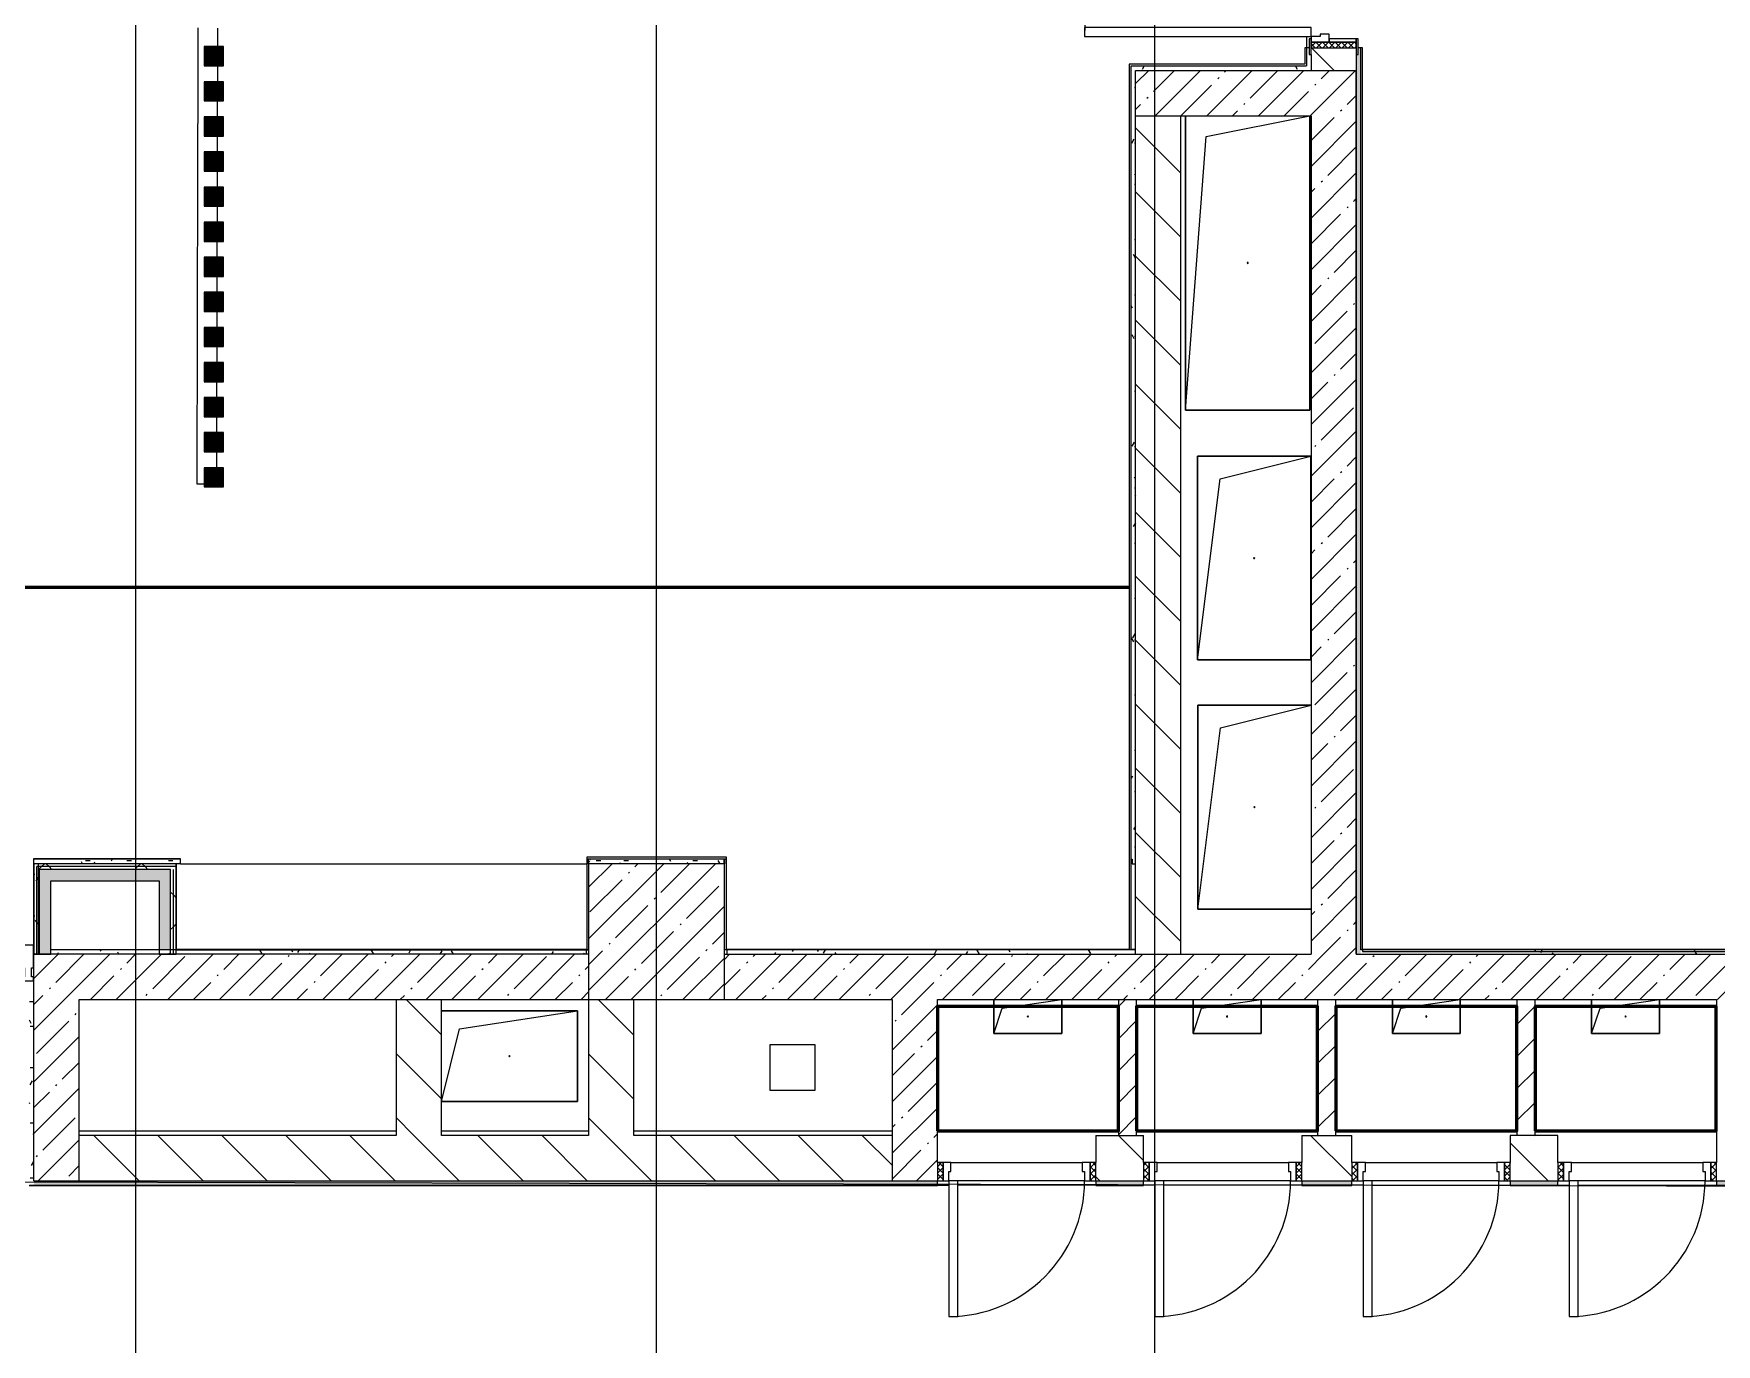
# Model space of a CAD drawing. Header units: millimetres. Extents: x -249154 to 415037, y -45458 to 354837.
# Drawn here: x 51774 to 59205, y 10041 to 15830 of the extents above; entities that cross this region are included whole.
import ezdxf

# ---------------------------------------------------------------- set-up
doc = ezdxf.new("R2010")
doc.units = ezdxf.units.MM
for name, color, linetype, lineweight in [('10.9 ) ЭОМ и СС', 6, 'Continuous', 60), ('8.3) Зашивка для монтажа противпож шторы', 6, 'Continuous', 60), ('A-AREA-BNDY', 7, 'Continuous', 5), ('A-DOOR-2', 7, 'Continuous', 5), ('A-DOOR-FRAM-2', 7, 'Continuous', 5), ('A-FLOR', 7, 'Continuous', 9), ('A-GENM', 7, 'Continuous', 9), ('A-GLAZ-CWMG', 7, 'Continuous', 9), ('A-GLAZ-CWMG-1', 7, 'Continuous', 20), ('A-WALL', 7, 'Continuous', 5), ('I-WALL', 7, 'Continuous', 5), ('S-COLS', 7, 'Continuous', 9), ('S-COLS-1', 7, 'Continuous', 5), ('Оси', 7, 'Continuous', 9)]:
    doc.layers.add(name, color=color, linetype=linetype, lineweight=lineweight)
for name, color, linetype, lineweight, true_color in [('A-DOOR-1', 7, 'Continuous', 5, 0xc0c0c0), ('A-DOOR-FRAM-1', 7, 'Continuous', 5, 0xc0c0c0), ('A-WALL-1', 9, 'Continuous', 5, 0x808080), ('A-WALL-FNSH-1', 9, 'Continuous', 5, 0x808080)]:
    doc.layers.add(name, color=color, linetype=linetype, lineweight=lineweight, true_color=true_color)
pattern_1 = [(45, (64.7, -136.06), (-114.04925, 114.04925), []), (45, (178.75, -136.06), (-114.04925, 114.04925), [201.612, -40.322, 6.706, -33.617])]
pattern_2 = [(135, (64.7, -136.06), (-141.42136, -141.42136), [])]
pattern_3 = [(45, (64.7, -136.06), (-70.71068, 70.71068), [])]
pattern_4 = [(135, (1951.41, 164.685), (-14.14214, -14.14214), []), (225, (1951.41, 164.685), (14.14214, -14.14214), [])]
pattern_5 = [(45, (-171.384, 164.685), (-14.1421, 14.1421), []), (135, (-171.384, 164.685), (-14.1421, -14.1421), [])]
pattern_6 = [(0, (64.7, -136.06), (243.84, 60.96), [20.117, -162.763, 20.117, -162.763, -975.36]), (0, (64.7, -136.06), (243.84, 60.96), [-365.76, 20.117, -345.643, 20.117, -162.763, -426.72]), (0, (64.7, -136.06), (243.84, 60.96), [-914.4, 20.117, -101.803, 20.117, -284.683]), (120, (156.14, -105.58), (-174.71291, 180.691634), [20.117, -162.763, 20.117, -162.763, -975.36]), (120, (156.14, -105.58), (-174.71291, 180.691634), [-365.76, 20.117, -345.643, 20.117, -162.763, -426.72]), (120, (156.14, -105.58), (-174.71291, 180.691634), [-914.4, 20.117, -101.803, 20.117, -284.683]), (240, (186.62, 16.34), (-69.12709, -241.651634), [20.117, -162.763, 20.117, -162.763, -975.36]), (240, (186.62, 16.34), (-69.12709, -241.651634), [-365.76, 20.117, -345.643, 20.117, -162.763, -426.72]), (240, (186.62, 16.34), (-69.12709, -241.651634), [-914.4, 20.117, -101.803, 20.117, -284.683])]
pattern_7 = [(45, (64.7, -136.06), (-212.132, 212.132), []), (135, (64.7, -136.06), (-212.132, -212.132), [])]

# ---------------------------------------------------------------- blocks, each defined once
blk = doc.blocks.new('BSC_Колонна _Прямоугольная - 600х600-23205375-Объем проектирования 1 этажа')
at = {"layer": 'S-COLS-1'}
h = blk.add_hatch(dxfattribs=at)
h.set_pattern_fill('FP_54', color=256, style=0, pattern_type=2)
h.set_pattern_definition([(45, (-54460, -12000), (-114.04925, 114.04925), []), (45, (-54345.95, -12000), (-114.04925, 114.04925), [201.613, -40.323, 6.706, -33.617])])
h.paths.add_polyline_path([(-100, -300), (300, -300), (297.8, 300), (-300, 300), (-300, -300), (-111.6, -300)])
for p, q in [((300, 300), (-300, 300)), ((-300, 300), (-300, -300)), ((300, -300), (300, 300)), ((-300, -300), (300, -300))]:
    blk.add_line(p, q, dxfattribs=at)
blk = doc.blocks.new('110_Дверь_СКБ_1Ст_Внутренняя1 - Д-12 1100x2100h_дверь в горячий цех-32113407-Объем проектирования 1 этажа')
at = {"layer": 'A-DOOR-2'}
h = blk.add_hatch(dxfattribs=at)
h.set_pattern_fill('FP_75', color=256, style=0, pattern_type=2)
h.set_pattern_definition([(135, (1751.41, 164.685), (-14.14214, -14.14214), []), (225, (1751.41, 164.685), (14.14214, -14.14214), [])])
h.paths.add_polyline_path([(537.5, 100), (537.5, -100), (562.5, -100), (562.5, 100)])
at = {"layer": 'A-DOOR-FRAM-2'}
h = blk.add_hatch(dxfattribs=at)
h.set_pattern_fill('FP_76', color=256, style=0, pattern_type=2)
h.set_pattern_definition([(45, (-371.384, 164.685), (-14.1421, 14.1421), []), (135, (-371.384, 164.685), (-14.1421, -14.1421), [])])
h.paths.add_polyline_path([(-537.5, 7), (-537.5, -100), (-512.5, -99.9), (-512.5, 100), (-537.5, 100)])
at = {"layer": 'A-DOOR-1'}
for p, q in [((-487.5, 1100), (-487.5, 100)), ((-447.5, 1100), (-487.5, 1100)), ((-447.5, 100), (-447.5, 1100)), ((-487.5, 100), (-447.5, 100))]:
    blk.add_line(p, q, dxfattribs=at)
blk.add_arc((-487.5, 100), 1000, 360, 90, dxfattribs=at)
at = {"layer": 'A-DOOR-FRAM-1'}
for p, q in [((-497.5, 108), (-567.5, 108)), ((-567.5, 108), (-567.5, 100)), ((-567.5, 100), (-497.5, 100)), ((-512.5, 100), (-537.5, 100)), ((-537.5, 100), (-537.5, -100)), ((-487.5, 100), (-512.5, 100)), ((-512.5, 100), (-512.5, 20)), ((-512.5, -100), (-512.5, 100)), ((-497.5, 100), (-512.5, 100)), ((-512.5, 100), (-512.5, 99)), ((-512.5, 99), (-497.5, 99)), ((-497.5, 100), (-497.5, 108)), ((-497.5, 99), (-497.5, 100)), ((-487.5, 60), (-487.5, 100)), ((512.5, 100), (512.5, 60)), ((537.5, 100), (512.5, 100)), ((592.5, 108), (522.5, 108)), ((522.5, 108), (522.5, 100)), ((537.5, 100), (522.5, 100)), ((522.5, 100), (522.5, 99)), ((522.5, 100), (592.5, 100)), ((522.5, 99), (537.5, 99)), ((537.5, 20), (537.5, 100)), ((562.5, 100), (537.5, 100)), ((537.5, 100), (537.5, -100)), ((537.5, 99), (537.5, 100)), ((562.5, -100), (562.5, 100)), ((592.5, 100), (592.5, 108)), ((-512.5, 20), (-477.5, 20)), ((-497.5, 20), (-512.5, 20)), ((-512.5, 20), (-512.5, -100)), ((-497.5, -100), (-497.5, 20)), ((-477.5, 60), (-487.5, 60)), ((-477.5, 20), (-477.5, 60)), ((512.5, 60), (502.5, 60)), ((502.5, 60), (502.5, 20)), ((502.5, 20), (537.5, 20)), ((537.5, 20), (522.5, 20)), ((522.5, 20), (522.5, -100)), ((537.5, -100), (537.5, 20)), ((-497.5, -100), (-567.5, -100)), ((-567.5, -100), (-567.5, -108)), ((-567.5, -108), (-497.5, -108)), ((-537.5, -100), (-512.5, -100)), ((-512.5, -100), (-497.5, -100)), ((-497.5, -108), (-497.5, -100)), ((522.5, -100), (537.5, -100)), ((592.5, -100), (522.5, -100)), ((522.5, -100), (522.5, -108)), ((522.5, -108), (592.5, -108)), ((537.5, -100), (562.5, -100)), ((592.5, -108), (592.5, -100))]:
    blk.add_line(p, q, dxfattribs=at)
blk = doc.blocks.new('110_Дверь_СКБ_1Ст - д-18 700x2100h_Технический шкаф ЭОМ и СС-23257539-Объем проектирования 1 этажа')
at = {"layer": 'A-DOOR-2'}
h = blk.add_hatch(dxfattribs=at)
h.set_pattern_fill('FP_121', color=256, style=0, pattern_type=2)
h.set_pattern_definition(pattern_4)
h.paths.add_polyline_path([(337.5, 100), (337.5, 20), (362.5, 20), (362.5, 100)])
at = {"layer": 'A-DOOR-FRAM-2'}
h = blk.add_hatch(dxfattribs=at)
h.set_pattern_fill('FP_122', color=256, style=0, pattern_type=2)
h.set_pattern_definition(pattern_5)
h.paths.add_polyline_path([(-337.5, 100), (-337.5, 20), (-312.5, 20), (-312.5, 100)])
at = {"layer": 'A-DOOR-1'}
for p, q in [((312.5, 700), (272.5, 700)), ((272.5, 700), (272.5, 100)), ((312.5, 100), (312.5, 700)), ((272.5, 100), (312.5, 100))]:
    blk.add_line(p, q, dxfattribs=at)
blk.add_arc((312.5, 100), 600, 90, 180, dxfattribs=at)
at = {"layer": 'A-DOOR-FRAM-1'}
for p, q in [((-312.5, 100), (-337.5, 100)), ((-337.5, 100), (-337.5, 20)), ((-287.5, 100), (-312.5, 100)), ((-312.5, 100), (-312.5, 20)), ((-312.5, 20), (-312.5, 100)), ((-287.5, 60), (-287.5, 100)), ((-287.5, 100), (272.5, 100)), ((312.5, 100), (312.5, 60)), ((337.5, 100), (312.5, 100)), ((337.5, 20), (337.5, 100)), ((362.5, 100), (337.5, 100)), ((337.5, 100), (337.5, 20)), ((362.5, 20), (362.5, 100)), ((-337.5, 20), (-312.5, 20)), ((-312.5, 20), (-277.5, 20)), ((-277.5, 60), (-287.5, 60)), ((-277.5, 20), (-277.5, 60)), ((302.5, 20), (-277.5, 20)), ((312.5, 60), (302.5, 60)), ((302.5, 60), (302.5, 20)), ((302.5, 20), (337.5, 20)), ((337.5, 20), (362.5, 20))]:
    blk.add_line(p, q, dxfattribs=at)
blk = doc.blocks.new('110_Дверь_СКБ_1Ст - д-18 700x2100h_Технический шкаф ЭОМ и СС-V103-Объем проектирования 1 этажа')
at = {"layer": 'A-DOOR-2'}
h = blk.add_hatch(dxfattribs=at)
h.set_pattern_fill('FP_121', color=256, style=0, pattern_type=2)
h.set_pattern_definition(pattern_4)
h.paths.add_polyline_path([(337.5, 100), (337.5, 20), (362.5, 20), (362.5, 100)])
at = {"layer": 'A-DOOR-FRAM-2'}
h = blk.add_hatch(dxfattribs=at)
h.set_pattern_fill('FP_122', color=256, style=0, pattern_type=2)
h.set_pattern_definition(pattern_5)
h.paths.add_polyline_path([(-337.5, 100), (-337.5, 20), (-312.5, 20), (-312.5, 100)])
at = {"layer": 'A-DOOR-1'}
for p, q in [((312.5, 700), (272.5, 700)), ((272.5, 700), (272.5, 100)), ((312.5, 100), (312.5, 700)), ((272.5, 100), (312.5, 100))]:
    blk.add_line(p, q, dxfattribs=at)
blk.add_arc((312.5, 100), 600, 90, 180, dxfattribs=at)
at = {"layer": 'A-DOOR-FRAM-1'}
for p, q in [((-312.5, 100), (-337.5, 100)), ((-337.5, 100), (-337.5, 20)), ((-287.5, 100), (-312.5, 100)), ((-312.5, 100), (-312.5, 20)), ((-312.5, 20), (-312.5, 100)), ((-287.5, 60), (-287.5, 100)), ((-287.5, 100), (272.5, 100)), ((312.5, 100), (312.5, 60)), ((337.5, 100), (312.5, 100)), ((337.5, 20), (337.5, 100)), ((362.5, 100), (337.5, 100)), ((337.5, 100), (337.5, 20)), ((362.5, 20), (362.5, 100)), ((-337.5, 20), (-312.5, 20)), ((-312.5, 20), (-277.5, 20)), ((-277.5, 60), (-287.5, 60)), ((-277.5, 20), (-277.5, 60)), ((302.5, 20), (-277.5, 20)), ((312.5, 60), (302.5, 60)), ((302.5, 60), (302.5, 20)), ((302.5, 20), (337.5, 20)), ((337.5, 20), (362.5, 20))]:
    blk.add_line(p, q, dxfattribs=at)
blk = doc.blocks.new('GM_Отверстие прямоугольное _в плите_ - Отверстие-21620300-Объем проектирования 1 этажа')
at = {"layer": 'A-GENM'}
for p, q in [((-150, -75), (-150, 75)), ((-150, 75), (-150, -75)), ((-112.5, 37.5), (150, 75)), ((150, 75), (150, -75)), ((150, -75), (150, 75)), ((-150, -75), (-112.5, 37.5)), ((150, -75), (-150, -75)), ((-150, -75), (150, -75))]:
    blk.add_line(p, q, dxfattribs=at)
for start, end in [(360, 180), (180, 360)]:
    blk.add_arc((0, 0), 2.5, start, end, dxfattribs=at)
blk = doc.blocks.new('GM_Отверстие прямоугольное _в плите_ - Отверстие-V157-Объем проектирования 1 этажа')
at = {"layer": 'A-GENM'}
for p, q in [((-300, 200), (300, 200)), ((300, 200), (-300, 200)), ((-220, 120), (300, 200)), ((300, 200), (300, -200)), ((300, -200), (300, 200)), ((-300, -200), (-220, 120)), ((300, -200), (-300, -200)), ((-300, -200), (300, -200))]:
    blk.add_line(p, q, dxfattribs=at)
for start, end in [(360, 180), (180, 360)]:
    blk.add_arc((0, 0), 2.5, start, end, dxfattribs=at)
blk = doc.blocks.new('GM_Отверстие прямоугольное _в плите_ - Отверстие-V158-Объем проектирования 1 этажа')
at = {"layer": 'A-GENM'}
for p, q in [((-250, -450), (-250, 450)), ((-250, 450), (250, 450)), ((250, 450), (-250, 450)), ((-250, 450), (-250, -450)), ((-150, 350), (250, 450)), ((-250, -450), (-150, 350)), ((250, -450), (-250, -450)), ((-250, -450), (250, -450))]:
    blk.add_line(p, q, dxfattribs=at)
for start, end in [(360, 180), (180, 360)]:
    blk.add_arc((0, 0), 2.5, start, end, dxfattribs=at)
blk = doc.blocks.new('GM_Отверстие прямоугольное _в плите_ - Отверстие-V159-Объем проектирования 1 этажа')
at = {"layer": 'A-GENM'}
for p, q in [((-250, -450), (-250, 450)), ((-250, 450), (250, 450)), ((250, 450), (-250, 450)), ((-250, 450), (-250, -450)), ((-150, 350), (250, 450)), ((250, 450), (250, -450)), ((250, -450), (250, 450)), ((-250, -450), (-150, 350)), ((250, -450), (-250, -450)), ((-250, -450), (250, -450))]:
    blk.add_line(p, q, dxfattribs=at)
for start, end in [(360, 180), (180, 360)]:
    blk.add_arc((0, 0), 2.5, start, end, dxfattribs=at)
blk = doc.blocks.new('GM_Отверстие прямоугольное _в плите_ - Отверстие-21959792-Объем проектирования 1 этажа')
at = {"layer": 'A-GENM'}
for p, q in [((-275, -650), (-275, 650)), ((-275, 650), (-275, -650)), ((-183.3, 558.3), (275, 650)), ((275, 650), (275, -650)), ((275, -650), (275, 650)), ((-275, -650), (-183.3, 558.3)), ((275, -650), (-275, -650)), ((-275, -650), (275, -650))]:
    blk.add_line(p, q, dxfattribs=at)
for start, end in [(360, 180), (180, 360)]:
    blk.add_arc((0, 0), 2.5, start, end, dxfattribs=at)
blk = doc.blocks.new('Прямоугольный импост - Импост структурный с накладкой - 160мм Темный-V274-Объем проектирования 1 этажа')
at = {"layer": 'A-GLAZ-CWMG-1'}
for p, q in [((0, 140), (-50, 140)), ((-50, 140), (-50, 40)), ((0, 40), (0, 140)), ((-50, 40), (-40, 40)), ((-40, 0), (-50, 0)), ((-50, 0), (-50, -17)), ((-40, 40), (-40, 0)), ((-10, 0), (-10, 40)), ((-10, 40), (0, 40)), ((0, 0), (-10, 0)), ((0, -17), (0, 0)), ((-50, -17), (0, -17))]:
    blk.add_line(p, q, dxfattribs=at)

msp = doc.modelspace()

# ---------------------------------------------------------------- hatches: boundary and pattern name
at = {"layer": 'I-WALL'}
h = msp.add_hatch(dxfattribs=at)
h.set_pattern_fill('FP_191', color=256, style=0, pattern_type=2)
h.set_pattern_definition(pattern_6)
h.paths.add_polyline_path([(57410, 15667.7), (57414.7, 15667.7), (57414.7, 15737.7), (57406.7, 15737.7), (57406.7, 15767.7), (57394.7, 15767.7), (57394.7, 15667.7)])
h.paths.add_polyline_path([(57406.7, 16867.7), (57406.7, 16897.7), (57414.7, 16897.7), (57414.7, 18663.9), (57394.7, 18663.9), (57394.7, 16867.7)])
h = msp.add_hatch(dxfattribs=at)
h.set_pattern_fill('FP_23', color=256, style=0, pattern_type=2)
h.set_pattern_definition(pattern_2)
h.paths.add_polyline_path([(57614.7, 15667.7), (57614.7, 15767.7), (57414.7, 15767.7), (57414.7, 15667.7), (57507.7, 15667.7)])
h.paths.add_polyline_path([(57614.7, 16867.7), (57614.7, 18663.9), (57414.7, 18663.9), (57414.7, 16867.7), (57507.7, 16867.7)])
h = msp.add_hatch(dxfattribs=at)
h.set_pattern_fill('FP_191', color=256, style=0, pattern_type=2)
h.set_pattern_definition(pattern_6)
h.paths.add_polyline_path([(57634.7, 11763.9), (57634.7, 15767.7), (57622.7, 15767.7), (57622.7, 15737.7), (57614.7, 15737.7), (57614.7, 11763.9)])
h.paths.add_polyline_path([(57634.7, 16867.7), (57634.7, 18443.9), (57614.7, 18443.9), (57615.1, 16897.7), (57622.7, 16897.7), (57622.7, 16867.7)])
for points in [[(52611.8, 15687.9), (52611.8, 15772.9), (52526.8, 15772.9), (52526.8, 15687.9)], [(52611.8, 15532.9), (52611.8, 15617.9), (52526.8, 15617.9), (52526.8, 15532.9)], [(52611.8, 15377.9), (52611.8, 15462.9), (52526.8, 15462.9), (52526.8, 15377.9)], [(52526.8, 15222.9), (52611.8, 15222.9), (52611.8, 15307.9), (52526.8, 15307.9), (52526.8, 15226.4)], [(52611.8, 15067.9), (52611.8, 15152.9), (52526.8, 15152.9), (52526.8, 15067.9)], [(52611.8, 14912.9), (52611.8, 14997.9), (52526.8, 14997.9), (52526.8, 14912.9)], [(52611.8, 14757.9), (52611.8, 14842.9), (52526.8, 14842.9), (52526.8, 14757.9)], [(52611.8, 14602.9), (52611.8, 14687.9), (52526.8, 14687.9), (52526.8, 14602.9)], [(52526.8, 14447.9), (52611.8, 14447.9), (52611.8, 14532.9), (52526.8, 14532.9)], [(52611.8, 14292.9), (52611.8, 14377.9), (52526.8, 14377.9), (52526.8, 14292.9)], [(52611.8, 14137.9), (52611.8, 14222.9), (52526.8, 14222.9), (52526.8, 14137.9)], [(52611.8, 13982.9), (52611.8, 14067.9), (52526.8, 14067.9), (52526.8, 13982.9)], [(52611.8, 13827.9), (52611.8, 13912.9), (52526.8, 13912.9), (52526.8, 13827.9), (52581.8, 13827.9)], [(51849.7, 11763.9), (51849.7, 12138.9), (51799.7, 12138.9), (51799.7, 11763.9), (51834.2, 11763.9)], [(51933.3, 12088.9), (52378.6, 12088.9), (52378.6, 12138.9), (51849.7, 12138.9), (51849.7, 12088.9)], [(52350, 11783.9), (52378.6, 11784.9), (52378.6, 12088.9), (52328.6, 12088.9), (52328.6, 11783.9)]]:
    msp.add_hatch(color=256, dxfattribs=at).paths.add_polyline_path(points)
h = msp.add_hatch(dxfattribs=at)
h.set_pattern_fill('FP_191', color=256, style=0, pattern_type=2)
h.set_pattern_definition(pattern_6)
h.paths.add_polyline_path([(56640, 15667.7), (57394.7, 15667.7), (57394.7, 15687.7), (56620, 15687.7), (56620, 15667.7)])
h = msp.add_hatch(dxfattribs=at)
h.set_pattern_fill('FP_191', color=256, style=0, pattern_type=2)
h.set_pattern_definition(pattern_6)
h.paths.add_polyline_path([(56620, 12183.9), (56640, 12183.9), (56640, 15667.7), (56620, 15667.7), (56620, 12203.9)])
h = msp.add_hatch(dxfattribs=at)
h.set_pattern_fill('FP_1', color=256, style=0, pattern_type=2)
h.set_pattern_definition(pattern_1)
h.paths.add_polyline_path([(57414.7, 15467.7), (57414.7, 15667.7), (56640, 15667.7), (56640, 15467.7), (57410, 15467.7)])
h = msp.add_hatch(dxfattribs=at)
h.set_pattern_fill('FP_1', color=256, style=0, pattern_type=2)
h.set_pattern_definition(pattern_1)
h.paths.add_polyline_path([(57614.7, 11763.9), (57614.7, 15667.7), (57414.7, 15667.7), (57414.7, 11763.9), (57507.7, 11763.9)])
h = msp.add_hatch(dxfattribs=at)
h.set_pattern_fill('FP_23', color=256, style=0, pattern_type=2)
h.set_pattern_definition(pattern_2)
h.paths.add_polyline_path([(56643.9, 11763.9), (56840, 11763.9), (56840, 15467.7), (56640, 15467.7), (56640, 11763.9)])
h = msp.add_hatch(dxfattribs=at)
h.set_pattern_fill('FP_191', color=256, style=0, pattern_type=2)
h.set_pattern_definition(pattern_6)
h.paths.add_polyline_path([(51774.7, 11763.9), (51794.7, 11763.9), (51794.7, 12183.9), (51774.7, 12182.4), (51774.7, 11766.2)])
h = msp.add_hatch(dxfattribs=at)
h.set_pattern_fill('FP_191', color=256, style=0, pattern_type=2)
h.set_pattern_definition(pattern_6)
h.paths.add_polyline_path([(56640, 12163.9), (56640, 12183.9), (56625, 12183.9), (56625, 12163.9), (56638.7, 12163.9)])
h.paths.add_polyline_path([(52422.4, 12183.9), (51794.7, 12183.9), (51794.7, 12163.9), (52403.6, 12163.9)])
h.paths.add_polyline_path([(52422.4, 12163.9), (52422.4, 12183.9), (52404.6, 12163.9)])
h.paths.add_polyline_path([(54253.7, 12163.9), (54822.5, 12163.9), (54822.5, 12183.9), (54224.7, 12183.9), (54224.7, 12163.9)])
h = msp.add_hatch(dxfattribs=at)
h.set_pattern_fill('FP_192', color=256, style=0, pattern_type=2)
h.set_pattern_definition(pattern_7)
h.paths.add_polyline_path([(51794.7, 12151.4), (52403.6, 12151.4), (52403.6, 12163.9), (51794.7, 12163.9), (51794.7, 12158.9)])
h = msp.add_hatch(dxfattribs=at)
h.set_pattern_fill('FP_192', color=256, style=0, pattern_type=2)
h.set_pattern_definition(pattern_7)
h.paths.add_polyline_path([(51794.7, 11763.9), (51799.7, 11763.9), (51799.7, 12151.4), (51794.7, 12151.4), (51794.7, 11846.3)])
h = msp.add_hatch(dxfattribs=at)
h.set_pattern_fill('FP_192', color=256, style=0, pattern_type=2)
h.set_pattern_definition(pattern_7)
h.paths.add_polyline_path([(51802.7, 12138.9), (52403.6, 12138.9), (52403.6, 12151.4), (51799.7, 12151.4), (51799.7, 12138.9)])
h = msp.add_hatch(dxfattribs=at)
h.set_pattern_fill('FP_192', color=256, style=0, pattern_type=2)
h.set_pattern_definition(pattern_7)
h.paths.add_polyline_path([(52391.1, 11783.9), (52391.1, 12138.9), (52378.6, 12138.9), (52378.6, 11783.9), (52390.3, 11783.9)])
h = msp.add_hatch(dxfattribs=at)
h.set_pattern_fill('FP_192', color=256, style=0, pattern_type=2)
h.set_pattern_definition(pattern_7)
h.paths.add_polyline_path([(52403, 11783.9), (52403.6, 11786.3), (52403.6, 12138.9), (52391.1, 12138.9), (52391.1, 11783.9), (52397.2, 11783.9)])
h = msp.add_hatch(dxfattribs=at)
h.set_pattern_fill('FP_1', color=256, style=0, pattern_type=2)
h.set_pattern_definition(pattern_1)
h.paths.add_polyline_path([(57507.7, 11563.9), (60224.7, 11563.9), (60224.7, 11763.9), (54824.7, 11763.9), (54824.7, 11563.9), (57443.9, 11563.9)])
h.paths.add_polyline_path([(53687.9, 11563.9), (54224.7, 11563.9), (54224.7, 11763.9), (51774.7, 11763.9), (51774.7, 11563.9), (53574.7, 11563.9)])
h = msp.add_hatch(dxfattribs=at)
h.set_pattern_fill('FP_191', color=256, style=0, pattern_type=2)
h.set_pattern_definition(pattern_6)
h.paths.add_polyline_path([(53019.5, 11763.9), (54214.7, 11763.9), (54214.7, 11783.9), (51849.7, 11783.9), (51849.7, 11763.9), (52397.2, 11763.9)])
h = msp.add_hatch(dxfattribs=at)
h.set_pattern_fill('FP_191', color=256, style=0, pattern_type=2)
h.set_pattern_definition(pattern_6)
h.paths.add_polyline_path([(55024.7, 11763.9), (56640, 11763.9), (56640, 11783.9), (54834.7, 11783.9), (54834.7, 11763.9), (54891.4, 11763.9)])
h = msp.add_hatch(dxfattribs=at)
h.set_pattern_fill('FP_191', color=256, style=0, pattern_type=2)
h.set_pattern_definition(pattern_6)
h.paths.add_polyline_path([(57634.8, 11763.9), (60224.7, 11763.9), (60224.7, 11783.9), (60204.7, 11783.9), (60204.7, 11778.2), (60196.7, 11783.9), (57634.7, 11783.9), (57634.7, 11763.9)])
h = msp.add_hatch(dxfattribs=at)
h.set_pattern_fill('FP_191', color=256, style=0, pattern_type=2)
h.set_pattern_definition(pattern_6)
h.paths.add_polyline_path([(51754.7, 10743.9), (51774.7, 10743.9), (51773.7, 11553.9), (51754.7, 11553.9), (51754.7, 10763.9)])
h = msp.add_hatch(dxfattribs=at)
h.set_pattern_fill('FP_1', color=256, style=0, pattern_type=2)
h.set_pattern_definition(pattern_1)
h.paths.add_polyline_path([(51974.7, 10763.9), (51974.7, 11563.9), (51774.7, 11563.9), (51774.7, 10763.9), (51843.7, 10763.9)])
h = msp.add_hatch(dxfattribs=at)
h.set_pattern_fill('FP_23', color=256, style=0, pattern_type=2)
h.set_pattern_definition(pattern_2)
h.paths.add_polyline_path([(53374.7, 10963.9), (53574.7, 10963.9), (53574.7, 11563.9), (53374.7, 11563.9), (53374.7, 10983.9)])
h = msp.add_hatch(dxfattribs=at)
h.set_pattern_fill('FP_23', color=256, style=0, pattern_type=2)
h.set_pattern_definition(pattern_2)
h.paths.add_polyline_path([(54424.7, 10963.9), (54424.7, 11563.9), (54224.7, 11563.9), (54224.7, 10963.9)])
h = msp.add_hatch(dxfattribs=at)
h.set_pattern_fill('FP_1', color=256, style=0, pattern_type=2)
h.set_pattern_definition(pattern_1)
h.paths.add_polyline_path([(55564.7, 10763.9), (55764.7, 10763.9), (55764.7, 11563.9), (55564.7, 11563.9), (55564.7, 10852.1)])
h = msp.add_hatch(dxfattribs=at)
h.set_pattern_fill('FP_22', color=256, style=0, pattern_type=2)
h.set_pattern_definition(pattern_3)
h.paths.add_polyline_path([(56643.9, 10963.9), (56643.9, 11563.9), (56563.9, 11563.9), (56563.9, 10963.9)])
h = msp.add_hatch(dxfattribs=at)
h.set_pattern_fill('FP_22', color=256, style=0, pattern_type=2)
h.set_pattern_definition(pattern_3)
h.paths.add_polyline_path([(57523.9, 10963.9), (57523.9, 11563.9), (57443.9, 11563.9), (57443.9, 10963.9), (57507.7, 10963.9)])
h = msp.add_hatch(dxfattribs=at)
h.set_pattern_fill('FP_22', color=256, style=0, pattern_type=2)
h.set_pattern_definition(pattern_3)
h.paths.add_polyline_path([(58403.9, 10963.9), (58403.9, 11563.9), (58323.9, 11563.9), (58323.9, 10963.9)])
h = msp.add_hatch(dxfattribs=at)
h.set_pattern_fill('FP_23', color=256, style=0, pattern_type=2)
h.set_pattern_definition(pattern_2)
h.paths.add_polyline_path([(55564.7, 10763.9), (55564.7, 10963.9), (51974.7, 10963.9), (51974.7, 10763.9), (55444.6, 10763.9)])
h.paths.add_polyline_path([(56464.7, 10763.9), (56674.7, 10763.9), (56674.7, 10963.9), (56464.7, 10963.9), (56464.7, 10843.9)])
h.paths.add_polyline_path([(57594.7, 10763.9), (57594.7, 10963.9), (57374.7, 10963.9), (57374.7, 10763.9), (57507.7, 10763.9)])
h.paths.add_polyline_path([(58504.7, 10763.9), (58504.7, 10963.9), (58294.7, 10963.9), (58294.7, 10763.9)])
h = msp.add_hatch(dxfattribs=at)
h.set_pattern_fill('FP_191', color=256, style=0, pattern_type=2)
h.set_pattern_definition(pattern_6)
h.paths.add_polyline_path([(61370.5, 10743.9), (61444.7, 10743.9), (61444.7, 10763.9), (59204.7, 10763.9), (59204.7, 10743.9), (61224.7, 10743.9)])
h.paths.add_polyline_path([(51969.2, 10743.9), (55764.7, 10743.9), (55764.7, 10763.9), (51774.7, 10763.9), (51774.7, 10743.9)])
h.paths.add_polyline_path([(56464.7, 10743.9), (56674.7, 10743.9), (56674.7, 10763.9), (56464.7, 10763.9)])
h.paths.add_polyline_path([(57523.9, 10743.9), (57594.7, 10743.9), (57594.7, 10763.9), (57374.7, 10763.9), (57374.7, 10743.9), (57507.7, 10743.9)])
h.paths.add_polyline_path([(58323.9, 10743.9), (58504.7, 10743.9), (58504.7, 10763.9), (58294.7, 10763.9), (58294.7, 10743.9)])

# ---------------------------------------------------------------- linework, layer by layer
at = {"layer": '10.9 ) ЭОМ и СС', "linetype": 'ByBlock', "ltscale": 0.5}
for points in [[(55764.7, 10983.9), (56564.7, 10983.9), (56564.7, 11533.9), (55764.7, 11533.9)], [(56643.9, 10983.9), (57443.9, 10983.9), (57443.9, 11533.9), (56643.9, 11533.9)], [(57523.9, 10983.9), (58323.9, 10983.9), (58323.9, 11533.9), (57523.9, 11533.9)], [(58403.9, 10983.9), (59203.9, 10983.9), (59203.9, 11533.9), (58403.9, 11533.9)]]:
    msp.add_lwpolyline(points, close=True, dxfattribs=at)
at = {"layer": '8.3) Зашивка для монтажа противпож шторы', "linetype": 'ByBlock', "ltscale": 0.5}
msp.add_lwpolyline([(45994.7, 13385.2), (56612, 13385.2)], dxfattribs=at)
at = {"layer": 'A-AREA-BNDY', "flags": 128}
for points in [[(52585.4, 15855.1), (52585.2, 15785.1), (52585, 15700.1), (52584.9, 15630.1), (52584.7, 15545.1), (52584.5, 15475.1), (52584.3, 15390.1), (52584.1, 15320.1), (52583.9, 15235.1), (52583.8, 15165.1), (52583.6, 15080.1), (52583.4, 15010.1), (52583.2, 14925.1), (52583, 14855.1), (52582.8, 14770.1), (52582.7, 14700.1), (52582.5, 14615.1), (52582.3, 14545.1), (52582.1, 14460.1), (52582, 14390.1), (52581.8, 14305.1), (52581.6, 14235.1), (52581.4, 14150.1), (52581.2, 14080.1), (52581, 13995.1), (52580.9, 13925.1), (52580.7, 13840.1), (52495.7, 13840.3), (52495.9, 13925.3), (52496, 13995.3), (52496.2, 14080.3), (52496.4, 14150.3), (52496.6, 14235.3), (52496.8, 14305.3), (52497, 14390.3), (52497.1, 14460.3), (52497.3, 14545.3), (52497.5, 14615.3), (52497.7, 14700.3), (52497.8, 14770.3), (52498, 14855.3), (52498.2, 14925.3), (52498.4, 15010.3), (52498.6, 15080.3), (52498.8, 15165.3), (52498.9, 15235.3), (52499.1, 15320.3), (52499.3, 15390.3), (52499.5, 15475.3), (52499.7, 15545.3), (52499.9, 15630.3), (52500, 15700.3), (52500.2, 15785.3), (52500.4, 15855.3)], [(75546.3, 10701.2), (61965.3, 10733), (61966.4, 11203), (61408.4, 11204.4), (61407.3, 10734.4), (51715.4, 10757.1), (51717.3, 11578.1), (48808.8, 11584.9), (48788.3, 11585), (48788.3, 11564), (48188.3, 11565.4), (48188.3, 11586.4), (48014.8, 11586.8), (45959.3, 11591.6)]]:
    msp.add_lwpolyline(points, dxfattribs=at)
at = {"layer": 'A-FLOR'}
for p, q in [((57394.7, 15817.7), (57394.7, 15767.7)), ((57634.7, 15767.7), (57622.7, 15767.7)), ((51773.7, 12183.9), (51773.7, 11803.9)), ((52397.2, 12183.9), (51774.7, 12183.9)), ((52422.4, 12163.9), (54179, 12163.9)), ((54179.8, 12163.9), (54216.7, 12163.9)), ((54822.5, 12183.9), (54224.7, 12183.9)), ((54822.5, 12163.9), (54822.5, 12183.9)), ((54216.7, 11784.9), (52403.6, 11784.9)), ((54224.7, 11784.9), (54224.7, 11763.9)), ((56620, 11783.9), (54824.7, 11783.9)), ((57642.7, 11783.9), (57634.7, 11783.9)), ((51773.7, 11563.9), (51773.7, 11553.9)), ((55224.7, 11363.9), (55024.7, 11363.9)), ((55024.7, 11363.9), (55024.7, 11163.9)), ((55224.7, 11163.9), (55224.7, 11363.9)), ((55024.7, 11163.9), (55224.7, 11163.9)), ((51974.7, 10983.9), (53374.7, 10983.9)), ((53574.7, 10983.9), (54224.7, 10983.9)), ((54424.7, 10983.9), (55564.7, 10983.9)), ((55564.7, 10983.9), (55564.7, 10964.4)), ((55764.7, 10983.9), (56563.9, 10983.9)), ((55764.7, 10843.9), (55764.7, 10983.9)), ((56643.9, 10983.9), (57443.9, 10983.9)), ((57523.9, 10983.9), (58323.9, 10983.9)), ((58403.9, 10983.9), (59204.7, 10983.9)), ((59204.7, 10983.9), (59204.7, 10843.9)), ((51754.7, 10743.9), (55814.7, 10743.9)), ((56724.7, 10743.9), (55854.7, 10743.9)), ((57644.7, 10743.9), (56764.7, 10743.9)), ((57684.7, 10743.9), (58554.7, 10743.9)), ((58594.7, 10743.9), (61444.7, 10743.9))]:
    msp.add_line(p, q, dxfattribs=at)
at = {"layer": 'A-WALL'}
for p, q in [((57394.7, 15767.7), (57394.7, 15687.7)), ((57634.7, 11783.9), (57634.7, 15767.7)), ((56620, 15687.7), (57394.7, 15687.7)), ((56640, 11763.9), (56640, 15667.7)), ((51774.7, 12163.9), (51774.7, 12183.9)), ((51787.2, 11763.9), (51787.2, 12151.4)), ((52403.6, 12151.4), (51787.2, 12151.4)), ((51799.7, 11763.9), (51799.7, 12138.9)), ((52378.6, 12138.9), (51799.7, 12138.9)), ((52378.6, 11763.9), (52378.6, 12138.9)), ((52391.1, 11763.9), (52391.1, 12138.9)), ((54216.7, 11784.9), (54224.7, 11784.9)), ((54824.7, 11784.9), (54832.7, 11784.9)), ((56612, 11784.9), (56620, 11784.9)), ((56464.7, 10963.9), (56674.7, 10963.9)), ((57374.7, 10963.9), (57594.7, 10963.9))]:
    msp.add_line(p, q, dxfattribs=at)
at = {"layer": 'A-WALL-1'}
for p, q in [((57406.7, 15767.7), (57394.7, 15767.7)), ((57414.7, 15737.7), (57414.7, 15667.7)), ((57614.7, 15737.7), (57614.7, 11763.9)), ((56640, 15667.7), (57614.7, 15667.7)), ((57614.7, 11763.9), (57614.7, 15667.7)), ((56640, 15467.7), (57414.7, 15467.7)), ((56840, 11763.9), (56840, 15467.7)), ((57414.7, 15467.7), (57414.7, 11763.9)), ((52422.4, 12183.9), (51774.7, 12183.9)), ((51774.7, 12163.9), (51774.7, 11763.9)), ((52422.4, 12163.9), (51774.7, 12163.9)), ((51794.7, 11763.9), (51794.7, 12163.9)), ((52403.6, 11763.9), (52403.6, 12163.9)), ((52422.4, 12163.9), (52422.4, 12183.9)), ((56620, 12183.9), (56625, 12183.9)), ((56625, 12183.9), (56625, 12163.9)), ((56625, 12163.9), (56640, 12163.9)), ((51849.7, 11763.9), (51849.7, 12088.9)), ((51849.7, 12088.9), (52328.6, 12088.9)), ((52328.6, 12088.9), (52328.6, 11763.9)), ((51773.7, 11763.9), (51773.7, 11563.9)), ((51773.7, 11763.9), (51849.7, 11763.9)), ((54224.7, 11763.9), (51774.7, 11763.9)), ((51774.7, 10763.9), (51774.7, 11763.9)), ((52404.6, 11783.9), (51849.7, 11783.9)), ((52328.6, 11763.9), (52403.6, 11763.9)), ((54214.7, 11763.9), (54214.7, 11783.9)), ((54824.7, 11763.9), (57414.7, 11763.9)), ((54834.7, 11783.9), (54834.7, 11763.9)), ((56640, 11783.9), (56620, 11783.9)), ((57614.7, 11763.9), (60224.7, 11763.9)), ((60196.7, 11783.9), (57642.7, 11783.9)), ((51774.7, 11553.9), (51754.7, 11553.9)), ((51773.7, 11563.9), (51774.7, 11563.9)), ((51974.7, 11563.9), (54224.7, 11563.9)), ((51974.7, 10763.9), (51974.7, 11563.9)), ((53374.7, 11563.9), (53374.7, 10963.9)), ((53574.7, 10963.9), (53574.7, 11563.9)), ((54224.7, 11563.9), (54224.7, 10963.9)), ((54424.7, 10963.9), (54424.7, 11563.9)), ((54824.7, 11563.9), (55564.7, 11563.9)), ((55564.7, 11563.9), (55564.7, 10763.9)), ((55764.7, 11563.9), (59204.7, 11563.9)), ((55764.7, 10983.9), (55764.7, 11563.9)), ((56563.9, 11563.9), (56563.9, 10963.9)), ((56643.9, 10963.9), (56643.9, 11563.9)), ((57443.9, 11563.9), (57443.9, 10963.9)), ((57523.9, 10963.9), (57523.9, 11563.9)), ((58323.9, 11563.9), (58323.9, 10963.9)), ((58403.9, 10963.9), (58403.9, 11563.9)), ((59204.7, 11563.9), (59204.7, 10983.9)), ((53374.7, 10963.9), (51974.7, 10963.9)), ((54224.7, 10963.9), (53574.7, 10963.9)), ((55564.7, 10963.9), (54424.7, 10963.9)), ((56464.7, 10963.9), (56464.7, 10843.9)), ((56674.7, 10843.9), (56674.7, 10963.9)), ((57374.7, 10963.9), (57374.7, 10843.9)), ((57594.7, 10843.9), (57594.7, 10963.9)), ((58504.7, 10963.9), (58294.7, 10963.9)), ((58294.7, 10963.9), (58294.7, 10843.9)), ((58504.7, 10843.9), (58504.7, 10963.9)), ((51774.7, 10763.9), (55764.7, 10763.9)), ((55764.7, 10743.9), (55764.7, 10763.9)), ((56464.7, 10763.9), (56674.7, 10763.9)), ((56464.7, 10763.9), (56464.7, 10743.9)), ((56674.7, 10743.9), (56674.7, 10763.9)), ((57374.7, 10763.9), (57594.7, 10763.9)), ((57374.7, 10763.9), (57374.7, 10743.9)), ((57594.7, 10743.9), (57594.7, 10763.9)), ((58294.7, 10763.9), (58504.7, 10763.9)), ((58294.7, 10763.9), (58294.7, 10743.9)), ((58504.7, 10743.9), (58504.7, 10763.9)), ((59204.7, 10763.9), (61424.7, 10763.9)), ((59204.7, 10763.9), (59204.7, 10743.9))]:
    msp.add_line(p, q, dxfattribs=at)
at = {"layer": 'A-WALL-FNSH-1'}
for p, q in [((52611.8, 15772.9), (52526.8, 15772.9)), ((52526.8, 15772.9), (52526.8, 15687.9)), ((52611.8, 15687.9), (52611.8, 15772.9)), ((57386.7, 15767.7), (57386.7, 15695.7)), ((57394.7, 15767.7), (57386.7, 15767.7)), ((57642.7, 15767.7), (57634.7, 15767.7)), ((57642.7, 11784.9), (57642.7, 15767.7)), ((52526.8, 15687.9), (52611.8, 15687.9)), ((57386.7, 15695.7), (56612, 15695.7)), ((56612, 15695.7), (56612, 11784.9)), ((56620, 11784.9), (56620, 15687.7)), ((52611.8, 15617.9), (52526.8, 15617.9)), ((52526.8, 15617.9), (52526.8, 15532.9)), ((52611.8, 15532.9), (52611.8, 15617.9)), ((52526.8, 15532.9), (52611.8, 15532.9)), ((52611.8, 15462.9), (52526.8, 15462.9)), ((52526.8, 15462.9), (52526.8, 15377.9)), ((52611.8, 15377.9), (52611.8, 15462.9)), ((52526.8, 15377.9), (52611.8, 15377.9)), ((52611.8, 15307.9), (52526.8, 15307.9)), ((52526.8, 15307.9), (52526.8, 15222.9)), ((52611.8, 15222.9), (52611.8, 15307.9)), ((52526.8, 15222.9), (52611.8, 15222.9)), ((52611.8, 15152.9), (52526.8, 15152.9)), ((52526.8, 15152.9), (52526.8, 15067.9)), ((52611.8, 15067.9), (52611.8, 15152.9)), ((52526.8, 15067.9), (52611.8, 15067.9)), ((52611.8, 14997.9), (52526.8, 14997.9)), ((52526.8, 14997.9), (52526.8, 14912.9)), ((52611.8, 14912.9), (52611.8, 14997.9)), ((52526.8, 14912.9), (52611.8, 14912.9)), ((52611.8, 14842.9), (52526.8, 14842.9)), ((52526.8, 14842.9), (52526.8, 14757.9)), ((52611.8, 14757.9), (52611.8, 14842.9)), ((52526.8, 14757.9), (52611.8, 14757.9)), ((52611.8, 14687.9), (52526.8, 14687.9)), ((52526.8, 14687.9), (52526.8, 14602.9)), ((52611.8, 14602.9), (52611.8, 14687.9)), ((52526.8, 14602.9), (52611.8, 14602.9)), ((52611.8, 14532.9), (52526.8, 14532.9)), ((52526.8, 14532.9), (52526.8, 14447.9)), ((52611.8, 14447.9), (52611.8, 14532.9)), ((52526.8, 14447.9), (52611.8, 14447.9)), ((52611.8, 14377.9), (52526.8, 14377.9)), ((52526.8, 14377.9), (52526.8, 14292.9)), ((52611.8, 14292.9), (52611.8, 14377.9)), ((52526.8, 14292.9), (52611.8, 14292.9)), ((52611.8, 14222.9), (52526.8, 14222.9)), ((52526.8, 14222.9), (52526.8, 14137.9)), ((52611.8, 14137.9), (52611.8, 14222.9)), ((52526.8, 14137.9), (52611.8, 14137.9)), ((52611.8, 14067.9), (52526.8, 14067.9)), ((52526.8, 14067.9), (52526.8, 13982.9)), ((52611.8, 13982.9), (52611.8, 14067.9)), ((52526.8, 13982.9), (52611.8, 13982.9)), ((52611.8, 13912.9), (52526.8, 13912.9)), ((52526.8, 13912.9), (52526.8, 13827.9)), ((52611.8, 13827.9), (52611.8, 13912.9)), ((52526.8, 13827.9), (52611.8, 13827.9)), ((54832.7, 12192.9), (54216.7, 12192.9)), ((54216.7, 12192.9), (54216.7, 12184.9)), ((54832.7, 12184.9), (54832.7, 12192.9)), ((52422.4, 12184.9), (51773.7, 12184.9)), ((51773.7, 12184.9), (51773.7, 11763.9)), ((52404.6, 11783.9), (52404.6, 12163.9)), ((52422.4, 12183.9), (52422.4, 12184.9)), ((54216.7, 12184.9), (54832.7, 12184.9)), ((54224.7, 12184.4), (54216.7, 12184.4)), ((54216.7, 12184.4), (54216.7, 11784.9)), ((54224.7, 12163.9), (54224.7, 12184.4)), ((54824.7, 12184.4), (54824.7, 12163.9)), ((54832.7, 12184.4), (54824.7, 12184.4)), ((54832.7, 11784.9), (54832.7, 12184.4)), ((52404.6, 11783.9), (54224.7, 11783.9)), ((56612, 11784.9), (54832.7, 11784.9)), ((56640, 11784.9), (56620, 11784.9)), ((60204.7, 11784.9), (57642.7, 11784.9)), ((57642.7, 11783.9), (57642.7, 11776.9)), ((57642.7, 11776.9), (60204.7, 11776.9)), ((51753.7, 10742.9), (55764.7, 10742.9)), ((55764.7, 10742.9), (55764.7, 10743.9)), ((56464.7, 10743.9), (56464.7, 10742.9)), ((56464.7, 10742.9), (56674.7, 10742.9)), ((56674.7, 10742.9), (56674.7, 10743.9)), ((57374.7, 10743.9), (57374.7, 10742.9)), ((57374.7, 10742.9), (57594.7, 10742.9)), ((57594.7, 10742.9), (57594.7, 10743.9)), ((58294.7, 10743.9), (58294.7, 10742.9)), ((58294.7, 10742.9), (58504.7, 10742.9)), ((58504.7, 10742.9), (58504.7, 10743.9)), ((59204.7, 10743.9), (59204.7, 10742.9)), ((59204.7, 10742.9), (61445.7, 10742.9))]:
    msp.add_line(p, q, dxfattribs=at)
at = {"layer": 'Оси'}
for points in [[(52224.7, -2042.3), (52224.7, 2957.7), (52224.7, 22262), (52224.7, 27262)], [(54524.7, -2042.3), (54524.7, 2957.7), (54524.7, 22262), (54524.7, 27262)], [(56724.7, -2042.3), (56724.7, 2957.7), (56724.7, 22262), (56724.7, 27262)]]:
    msp.add_lwpolyline(points, dxfattribs=at)

# ---------------------------------------------------------------- block references
at = {"layer": 'A-DOOR-1'}
for name, p, rotation in [('110_Дверь_СКБ_1Ст_Внутренняя1 - Д-12 1100x2100h_дверь в горячий цех-32113407-Объем проектирования 1 этажа', (57514.7, 16305.2), 89.99999999999991), ('110_Дверь_СКБ_1Ст - д-18 700x2100h_Технический шкаф ЭОМ и СС-23257539-Объем проектирования 1 этажа', (56127.2, 10863.9), 180), ('110_Дверь_СКБ_1Ст - д-18 700x2100h_Технический шкаф ЭОМ и СС-V103-Объем проектирования 1 этажа', (57037.2, 10863.9), 180), ('110_Дверь_СКБ_1Ст - д-18 700x2100h_Технический шкаф ЭОМ и СС-23257539-Объем проектирования 1 этажа', (57957.2, 10863.9), 180), ('110_Дверь_СКБ_1Ст - д-18 700x2100h_Технический шкаф ЭОМ и СС-23257539-Объем проектирования 1 этажа', (58867.2, 10863.9), 180)]:
    msp.add_blockref(name, p, dxfattribs=dict(at, rotation=rotation))
at = {"layer": 'A-GENM'}
for name, p in [('GM_Отверстие прямоугольное _в плите_ - Отверстие-21959792-Объем проектирования 1 этажа', (57135, 14817.7)), ('GM_Отверстие прямоугольное _в плите_ - Отверстие-V159-Объем проектирования 1 этажа', (57163.5, 13513.9)), ('GM_Отверстие прямоугольное _в плите_ - Отверстие-V158-Объем проектирования 1 этажа', (57164.7, 12413.9)), ('GM_Отверстие прямоугольное _в плите_ - Отверстие-21620300-Объем проектирования 1 этажа', (56163.9, 11488.9)), ('GM_Отверстие прямоугольное _в плите_ - Отверстие-21620300-Объем проектирования 1 этажа', (57043.9, 11488.9)), ('GM_Отверстие прямоугольное _в плите_ - Отверстие-21620300-Объем проектирования 1 этажа', (57923.9, 11488.9)), ('GM_Отверстие прямоугольное _в плите_ - Отверстие-21620300-Объем проектирования 1 этажа', (58803.9, 11488.9)), ('GM_Отверстие прямоугольное _в плите_ - Отверстие-V157-Объем проектирования 1 этажа', (53874.7, 11313.9))]:
    msp.add_blockref(name, p, dxfattribs=at)
at = {"layer": 'A-GLAZ-CWMG'}
msp.add_blockref('Прямоугольный импост - Импост структурный с накладкой - 160мм Темный-V274-Объем проектирования 1 этажа', (51773.7, 11663.9), dxfattribs=at)
at = {"layer": 'S-COLS'}
msp.add_blockref('BSC_Колонна _Прямоугольная - 600х600-23205375-Объем проектирования 1 этажа', (54524.7, 11863.9), dxfattribs=at)

doc.saveas('drawing.dxf')
